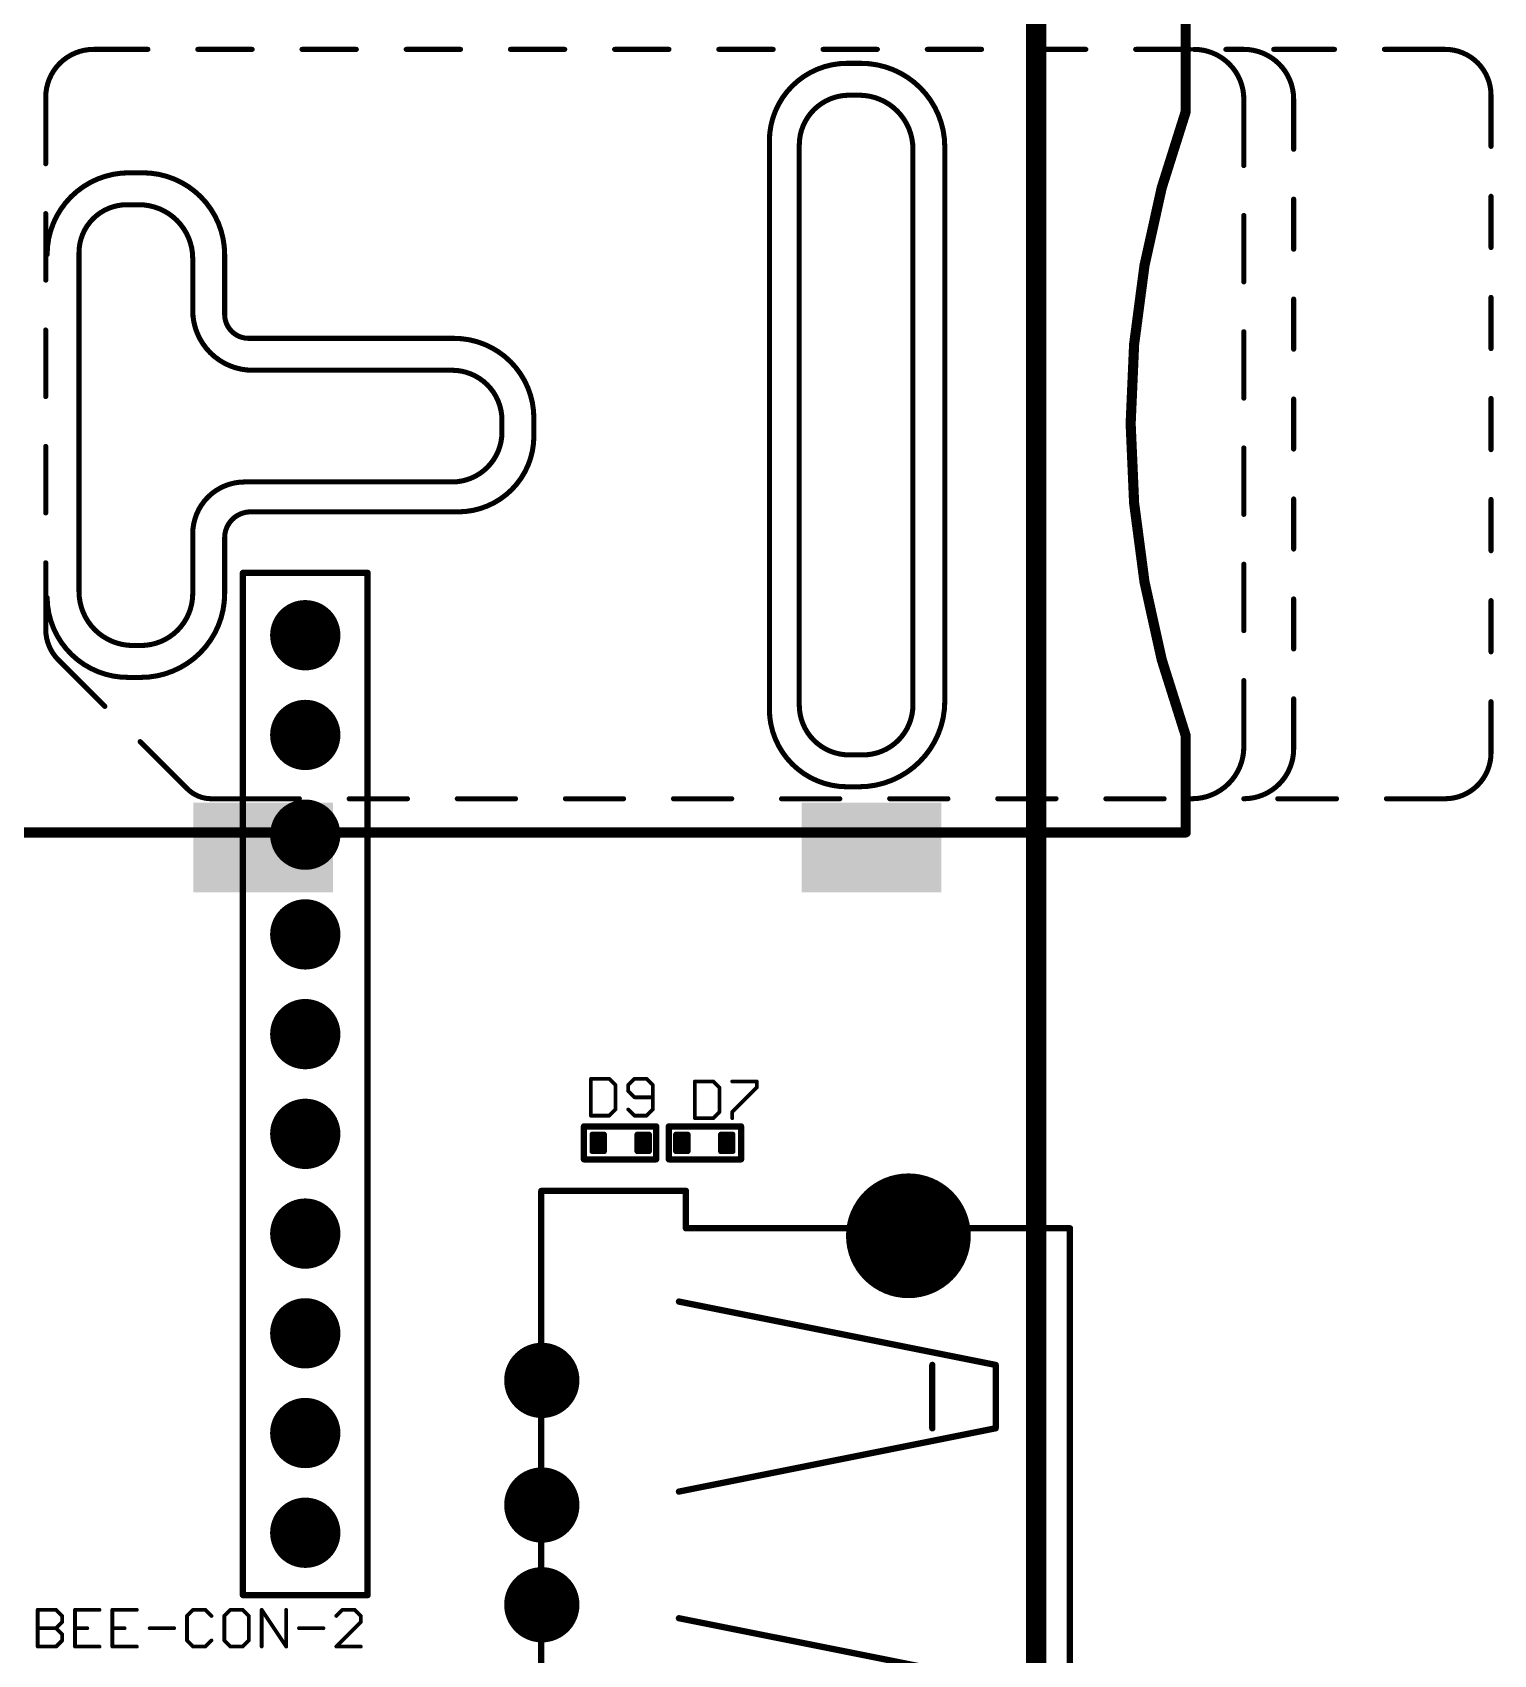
# Model space of a CAD drawing. Extents: x -15 to 107, y -79 to 1.
# Drawn here: x 78.05 to 107.34, y -52.3 to -19.77 of the extents above; entities that cross this region are included whole.
import ezdxf

# ---------------------------------------------------------------- set-up
doc = ezdxf.new("R2010")
doc.units = 0
for name, color, linetype in [('17', 82, 'CONTINUOUS'), ('20', 7, 'CONTINUOUS'), ('21', 253, 'CONTINUOUS'), ('29', 82, 'CONTINUOUS'), ('51', 253, 'CONTINUOUS')]:
    doc.layers.add(name, color=color, linetype=linetype)

# ---------------------------------------------------------------- blocks, each defined once
blk = doc.blocks.new('ROUNDP')
at = {"const_width": 0.5}
blk.add_lwpolyline([(0, -0.25, 1), (0, 0.25, 1), (0, -0.25)], format="xyb", dxfattribs=at)
blk = doc.blocks.new('RECT56128X72128R34')
at = {"const_width": 0.0596}
blk.add_lwpolyline([(0.1456, -0.1658), (0.1456, 0.1658, 0.4142), (0.1158, 0.1956), (-0.1158, 0.1956, 0.4142), (-0.1456, 0.1658), (-0.1456, -0.1658, 0.4142), (-0.1158, -0.1956), (0.1158, -0.1956, 0.4142)], format="xyb", close=True, dxfattribs=at)
blk.add_solid([(-0.1307, -0.1807), (0.1307, -0.1807), (-0.1307, 0.1807), (0.1307, 0.1807)])
blk = doc.blocks.new('RECT')
blk.add_solid([(-0.5, -0.5), (0.5, -0.5), (-0.5, 0.5), (0.5, 0.5)])

msp = doc.modelspace()

# ---------------------------------------------------------------- linework, layer by layer
at = {"layer": '20', "const_width": 0.4064}
msp.add_lwpolyline([(98.171, -61.595), (98.171, -11.303)], dxfattribs=at)
at = {"layer": '21'}
for points, const_width in [([(101.169, -16.512), (101.169, -21.356)], 0.2032), ([(79.271, -20.1065), (80.3604, -20.1065)], 0.1016), ([(81.3604, -20.1065), (82.4498, -20.1065)], 0.1016), ([(83.4498, -20.1065), (84.5392, -20.1065)], 0.1016), ([(85.5392, -20.1065), (86.6286, -20.1065)], 0.1016), ([(87.6286, -20.1065), (88.718, -20.1065)], 0.1016), ([(89.718, -20.1065), (90.8075, -20.1065)], 0.1016), ([(91.8075, -20.1065), (92.8969, -20.1065)], 0.1016), ([(93.8969, -20.1065), (94.9863, -20.1065)], 0.1016), ([(95.9863, -20.1065), (97.0757, -20.1065)], 0.1016), ([(98.0757, -20.1065), (99.1651, -20.1065)], 0.1016), ([(100.1651, -20.1065), (101.2545, -20.1065)], 0.1016), ([(102.3337, -20.1065), (101.974, -20.1065)], 0.1016), ([(102.9333, -20.1065), (104.152, -20.1065)], 0.1016), ([(105.152, -20.1065), (106.3707, -20.1065)], 0.1016), ([(94.3797, -20.3863), (94.6595, -20.3863)], 0.1016), ([(78.3117, -21.0658), (78.3117, -22.4002)], 0.1016), ([(94.6195, -21.0258), (94.4197, -21.0258)], 0.1016), ([(102.3337, -21.1057), (102.3337, -22.4374)], 0.1016), ([(103.333, -22.1101), (103.333, -21.1058)], 0.1016), ([(107.29, -21.0258), (107.29, -22.053)], 0.1016), ([(92.8209, -33.3366), (92.8209, -21.9451)], 0.1016), ([(93.4204, -22.0251), (93.4204, -33.2566)], 0.1016), ([(95.6987, -33.2566), (95.6987, -22.105)], 0.1016), ([(96.3382, -22.065), (96.3382, -33.1767)], 0.1016), ([(79.979, -22.582), (80.259, -22.582)], 0.1016), ([(103.333, -24.1144), (103.333, -23.1101)], 0.1016), ([(107.29, -23.053), (107.29, -24.0801)], 0.1016), ([(78.3117, -23.4002), (78.3117, -24.7346)], 0.1016), ([(79.939, -23.222), (80.179, -23.222)], 0.1016), ([(102.3337, -23.4374), (102.3337, -24.7691)], 0.1016), ([(78.979, -30.982), (78.979, -24.182)], 0.1016), ([(81.259, -24.302), (81.259, -25.342)], 0.1016), ([(81.899, -24.222), (81.899, -25.422)], 0.1016), ([(107.29, -25.0801), (107.29, -26.1073)], 0.1016), ([(103.333, -26.1187), (103.333, -25.1144)], 0.1016), ([(78.3117, -25.7346), (78.3117, -27.069)], 0.1016), ([(82.379, -25.902), (86.499, -25.902)], 0.1016), ([(102.3337, -25.7691), (102.3337, -27.1009)], 0.1016), ([(82.459, -26.542), (86.459, -26.542)], 0.1016), ([(103.333, -28.123), (103.333, -27.1187)], 0.1016), ([(107.29, -27.1073), (107.29, -28.1344)], 0.1016), ([(87.459, -27.542), (87.459, -27.782)], 0.1016), ([(88.099, -27.502), (88.099, -27.862)], 0.1016), ([(78.3117, -28.069), (78.3117, -29.4034)], 0.1016), ([(102.3337, -28.1009), (102.3337, -29.4326)], 0.1016), ([(86.459, -28.782), (82.299, -28.782)], 0.1016), ([(103.333, -30.1273), (103.333, -29.123)], 0.1016), ([(107.29, -29.1344), (107.29, -30.1616)], 0.1016), ([(86.579, -29.382), (82.419, -29.382)], 0.1016), ([(81.259, -29.822), (81.259, -31.022)], 0.1016), ([(81.899, -29.902), (81.899, -31.022)], 0.1016), ([(78.3117, -30.4034), (78.3117, -31.7378)], 0.1016), ([(82.2652, -51.1059), (82.2652, -30.6059)], 0.127), ([(82.2652, -30.6059), (84.7652, -30.6059)], 0.127), ([(84.7652, -30.6059), (84.7652, -51.1059)], 0.127), ([(102.3337, -30.4326), (102.3337, -31.7643)], 0.1016), ([(103.333, -32.1316), (103.333, -31.1273)], 0.1016), ([(107.29, -31.1616), (107.29, -32.1887)], 0.1016), ([(80.219, -32.062), (80.059, -32.062)], 0.1016), ([(78.5516, -32.3373), (79.4971, -33.2828)], 0.1016), ([(80.219, -32.702), (79.979, -32.702)], 0.1016), ([(102.3337, -32.7643), (102.3337, -34.096)], 0.1016), ([(103.333, -34.1359), (103.333, -33.1316)], 0.1016), ([(107.29, -33.1887), (107.29, -34.2159)], 0.1016), ([(101.169, -33.8708), (101.169, -35.812)], 0.2032), ([(80.2041, -33.9899), (81.1496, -34.9354)], 0.1016), ([(94.4197, -34.2559), (94.6994, -34.2559)], 0.1016), ([(82.2288, -35.1352), (83.3961, -35.1352)], 0.1016), ([(84.3961, -35.1352), (85.5635, -35.1352)], 0.1016), ([(86.5635, -35.1352), (87.7308, -35.1352)], 0.1016), ([(88.7308, -35.1352), (89.8982, -35.1352)], 0.1016), ([(90.8982, -35.1352), (92.0655, -35.1352)], 0.1016), ([(93.0655, -35.1352), (94.2329, -35.1352)], 0.1016), ([(94.6195, -34.8954), (94.3797, -34.8954)], 0.1016), ([(95.2329, -35.1352), (96.4002, -35.1352)], 0.1016), ([(97.4002, -35.1352), (98.5676, -35.1352)], 0.1016), ([(99.5676, -35.1352), (100.7349, -35.1352)], 0.1016), ([(101.2945, -35.1352), (101.2545, -35.1352)], 0.1016), ([(104.192, -35.1352), (103.0132, -35.1352)], 0.1016), ([(106.3707, -35.1352), (105.192, -35.1352)], 0.1016), ([(101.169, -35.812), (74.869, -35.812)], 0.2032), ([(89.2429, -40.7537), (89.2429, -41.4909)], 0.0762), ([(89.6115, -40.7537), (89.2429, -40.7537)], 0.0762), ([(89.7344, -40.8765), (89.6115, -40.7537)], 0.0762), ([(89.7344, -41.368), (89.7344, -40.8765)], 0.0762), ([(90.1142, -40.7537), (89.9913, -40.8765)], 0.0762), ([(89.9913, -40.8765), (89.9913, -40.9994)], 0.0762), ([(89.9913, -40.9994), (90.1142, -41.1223)], 0.0762), ([(90.3599, -40.7537), (90.1142, -40.7537)], 0.0762), ([(90.4828, -40.8765), (90.3599, -40.7537)], 0.0762), ([(90.4828, -41.368), (90.4828, -40.8765)], 0.0762), ([(91.3275, -40.8045), (91.3275, -41.5417)], 0.0762), ([(91.6961, -40.8045), (91.3275, -40.8045)], 0.0762), ([(91.819, -40.9273), (91.6961, -40.8045)], 0.0762), ([(91.819, -41.4188), (91.819, -40.9273)], 0.0762), ([(92.0759, -40.8045), (92.5674, -40.8045)], 0.0762), ([(92.5674, -40.9273), (92.0759, -41.4188)], 0.0762), ([(92.5674, -40.8045), (92.5674, -40.9273)], 0.0762), ([(90.1142, -41.1223), (90.4828, -41.1223)], 0.0762), ([(89.2429, -41.4909), (89.6115, -41.4909)], 0.0762), ([(89.6115, -41.4909), (89.7344, -41.368)], 0.0762), ([(89.9913, -41.368), (90.1142, -41.4909)], 0.0762), ([(90.1142, -41.4909), (90.3599, -41.4909)], 0.0762), ([(90.3599, -41.4909), (90.4828, -41.368)], 0.0762), ([(91.3275, -41.5417), (91.6961, -41.5417)], 0.0762), ([(91.6961, -41.5417), (91.819, -41.4188)], 0.0762), ([(92.0759, -41.4188), (92.0759, -41.5417)], 0.0762), ([(89.1032, -41.7068), (90.551, -41.7068)], 0.127), ([(89.1032, -42.3672), (89.1032, -41.7068)], 0.127), ([(90.551, -41.7068), (90.551, -42.3672)], 0.127), ([(90.805, -42.3672), (90.805, -41.7068)], 0.127), ([(90.805, -41.7068), (92.2528, -41.7068)], 0.127), ([(92.2528, -41.7068), (92.2528, -42.3672)], 0.127), ([(90.551, -42.3672), (89.1032, -42.3672)], 0.127), ([(92.2528, -42.3672), (90.805, -42.3672)], 0.127), ([(88.2482, -57.6), (88.2482, -43)], 0.127), ([(88.2482, -43), (91.1482, -43)], 0.127), ([(91.1482, -43), (91.1482, -43.75)], 0.127), ([(91.1482, -43.75), (98.8482, -43.75)], 0.127), ([(98.8482, -43.75), (98.8482, -56.85)], 0.127), ([(97.3582, -46.49), (91.0082, -45.22)], 0.127), ([(96.0882, -47.76), (96.0882, -46.49)], 0.127), ([(97.3582, -47.76), (97.3582, -46.49)], 0.127), ([(91.0082, -49.03), (97.3582, -47.76)], 0.127), ([(84.7652, -51.1059), (82.2652, -51.1059)], 0.127), ([(78.1506, -52.1386), (78.1506, -51.4014)], 0.0762), ([(78.1506, -51.4014), (78.5192, -51.4014)], 0.0762), ([(78.5192, -51.4014), (78.642, -51.5242)], 0.0762), ([(79.3905, -51.4014), (78.899, -51.4014)], 0.0762), ([(78.899, -51.4014), (78.899, -52.1386)], 0.0762), ([(80.1389, -51.4014), (79.6474, -51.4014)], 0.0762), ([(79.6474, -51.4014), (79.6474, -52.1386)], 0.0762), ([(81.2671, -51.4014), (81.1442, -51.5242)], 0.0762), ([(81.5128, -51.4014), (81.2671, -51.4014)], 0.0762), ([(81.6357, -51.5242), (81.5128, -51.4014)], 0.0762), ([(82.0155, -51.4014), (81.8926, -51.5242)], 0.0762), ([(82.2613, -51.4014), (82.0155, -51.4014)], 0.0762), ([(82.3841, -51.5242), (82.2613, -51.4014)], 0.0762), ([(82.6411, -52.1386), (82.6411, -51.4014)], 0.0762), ([(82.6411, -51.4014), (83.1325, -52.1386)], 0.0762), ([(83.1325, -52.1386), (83.1325, -51.4014)], 0.0762), ([(84.2608, -51.4014), (84.1379, -51.5242)], 0.0762), ([(84.5065, -51.4014), (84.2608, -51.4014)], 0.0762), ([(84.6294, -51.5242), (84.5065, -51.4014)], 0.0762), ([(78.642, -51.6471), (78.5192, -51.77)], 0.0762), ([(78.642, -51.5242), (78.642, -51.6471)], 0.0762), ([(81.1442, -51.5242), (81.1442, -52.0157)], 0.0762), ([(81.8926, -51.5242), (81.8926, -52.0157)], 0.0762), ([(82.3841, -52.0157), (82.3841, -51.5242)], 0.0762), ([(84.1379, -52.1386), (84.6294, -51.6471)], 0.0762), ([(84.6294, -51.6471), (84.6294, -51.5242)], 0.0762), ([(97.3582, -52.84), (91.0082, -51.57)], 0.127), ([(78.1506, -51.77), (78.5192, -51.77)], 0.0762), ([(78.5192, -51.77), (78.642, -51.8929)], 0.0762), ([(78.642, -52.0157), (78.5192, -52.1386)], 0.0762), ([(78.642, -51.8929), (78.642, -52.0157)], 0.0762), ([(78.899, -51.77), (79.1447, -51.77)], 0.0762), ([(79.6474, -51.77), (79.8931, -51.77)], 0.0762), ([(80.3958, -51.77), (80.8873, -51.77)], 0.0762), ([(81.1442, -52.0157), (81.2671, -52.1386)], 0.0762), ([(81.5128, -52.1386), (81.6357, -52.0157)], 0.0762), ([(81.8926, -52.0157), (82.0155, -52.1386)], 0.0762), ([(82.2613, -52.1386), (82.3841, -52.0157)], 0.0762), ([(83.3895, -51.77), (83.881, -51.77)], 0.0762), ([(78.5192, -52.1386), (78.1506, -52.1386)], 0.0762), ([(78.899, -52.1386), (79.3905, -52.1386)], 0.0762), ([(79.6474, -52.1386), (80.1389, -52.1386)], 0.0762), ([(81.2671, -52.1386), (81.5128, -52.1386)], 0.0762), ([(82.0155, -52.1386), (82.2613, -52.1386)], 0.0762), ([(84.6294, -52.1386), (84.1379, -52.1386)], 0.0762)]:
    msp.add_lwpolyline(points, dxfattribs=dict(at, const_width=const_width))
for points, const_width in [([(79.271, -20.1065, 0.4142), (78.3117, -21.0658)], 0.1016), ([(79.271, -20.0811, 1), (79.271, -20.1319)], 0.0508), ([(79.271, -20.1319, 1), (79.271, -20.0811)], 0.0508), ([(80.3604, -20.1319, 1), (80.3604, -20.0811)], 0.0508), ([(81.3604, -20.0811, 1), (81.3604, -20.1319)], 0.0508), ([(82.4498, -20.1319, 1), (82.4498, -20.0811)], 0.0508), ([(83.4498, -20.0811, 1), (83.4498, -20.1319)], 0.0508), ([(84.5392, -20.1319, 1), (84.5392, -20.0811)], 0.0508), ([(85.5392, -20.0811, 1), (85.5392, -20.1319)], 0.0508), ([(86.6286, -20.1319, 1), (86.6286, -20.0811)], 0.0508), ([(87.6286, -20.0811, 1), (87.6286, -20.1319)], 0.0508), ([(88.718, -20.1319, 1), (88.718, -20.0811)], 0.0508), ([(89.718, -20.0811, 1), (89.718, -20.1319)], 0.0508), ([(90.8075, -20.1319, 1), (90.8075, -20.0811)], 0.0508), ([(91.8075, -20.0811, 1), (91.8075, -20.1319)], 0.0508), ([(92.8969, -20.1319, 1), (92.8969, -20.0811)], 0.0508), ([(93.8969, -20.0811, 1), (93.8969, -20.1319)], 0.0508), ([(94.9863, -20.1319, 1), (94.9863, -20.0811)], 0.0508), ([(95.9863, -20.0811, 1), (95.9863, -20.1319)], 0.0508), ([(97.0757, -20.1319, 1), (97.0757, -20.0811)], 0.0508), ([(98.0757, -20.0811, 1), (98.0757, -20.1319)], 0.0508), ([(99.1651, -20.1319, 1), (99.1651, -20.0811)], 0.0508), ([(100.1651, -20.0811, 1), (100.1651, -20.1319)], 0.0508), ([(101.2545, -20.1319, 1), (101.2545, -20.0811)], 0.0508), ([(102.3337, -21.1057, 0.4142), (101.3345, -20.1065)], 0.1016), ([(101.3345, -20.0811, 1), (101.3345, -20.1319)], 0.0508), ([(101.974, -20.0811, 1), (101.974, -20.1319)], 0.0508), ([(103.333, -21.1058, 0.4142), (102.3337, -20.1065)], 0.1016), ([(102.3337, -20.0811, 1), (102.3337, -20.1319)], 0.0508), ([(102.3337, -20.1319, 1), (102.3337, -20.0811)], 0.0508), ([(102.9333, -20.0811, 1), (102.9333, -20.1319)], 0.0508), ([(104.152, -20.1319, 1), (104.152, -20.0811)], 0.0508), ([(105.152, -20.0811, 1), (105.152, -20.1319)], 0.0508), ([(107.29, -21.0258, 0.4142), (106.3707, -20.1065)], 0.1016), ([(106.3707, -20.0811, 1), (106.3707, -20.1319)], 0.0508), ([(106.3707, -20.1319, 1), (106.3707, -20.0811)], 0.0508), ([(94.3797, -20.3863, 0.4142), (92.8209, -21.9451)], 0.1016), ([(94.3797, -20.3609, 1), (94.3797, -20.4117)], 0.0508), ([(94.3797, -20.4117, 1), (94.3797, -20.3609)], 0.0508), ([(96.3382, -22.065, 0.4142), (94.6595, -20.3863)], 0.1016), ([(94.6595, -20.3609, 1), (94.6595, -20.4117)], 0.0508), ([(94.6595, -20.4117, 1), (94.6595, -20.3609)], 0.0508), ([(78.3371, -21.0658, 1), (78.2863, -21.0658)], 0.0508), ([(78.2863, -21.0658, 1), (78.3371, -21.0658)], 0.0508), ([(94.4197, -21.0258, 0.4142), (93.4204, -22.0251)], 0.1016), ([(94.4197, -21.0004, 1), (94.4197, -21.0512)], 0.0508), ([(94.4197, -21.0512, 1), (94.4197, -21.0004)], 0.0508), ([(95.6987, -22.105, 0.4142), (94.6195, -21.0258)], 0.1016), ([(94.6195, -21.0004, 1), (94.6195, -21.0512)], 0.0508), ([(94.6195, -21.0512, 1), (94.6195, -21.0004)], 0.0508), ([(102.3591, -21.1057, 1), (102.3083, -21.1057)], 0.0508), ([(102.3083, -21.1057, 1), (102.3591, -21.1057)], 0.0508), ([(103.3584, -21.1058, 1), (103.3076, -21.1058)], 0.0508), ([(103.3076, -21.1058, 1), (103.3584, -21.1058)], 0.0508), ([(107.3154, -21.0258, 1), (107.2646, -21.0258)], 0.0508), ([(107.2646, -21.0258, 1), (107.3154, -21.0258)], 0.0508), ([(101.169, -21.356, 0.1765), (101.169, -33.8708)], 0.2032), ([(101.1182, -21.356, 1), (101.2198, -21.356)], 0.1016), ([(101.2167, -21.3734, 1), (101.1213, -21.3386)], 0.1016), ([(92.8463, -21.9451, 1), (92.7955, -21.9451)], 0.0508), ([(92.7955, -21.9451, 1), (92.8463, -21.9451)], 0.0508), ([(93.4458, -22.0251, 1), (93.395, -22.0251)], 0.0508), ([(93.395, -22.0251, 1), (93.4458, -22.0251)], 0.0508), ([(95.7241, -22.105, 1), (95.6733, -22.105)], 0.0508), ([(95.6733, -22.105, 1), (95.7241, -22.105)], 0.0508), ([(96.3636, -22.065, 1), (96.3128, -22.065)], 0.0508), ([(96.3128, -22.065, 1), (96.3636, -22.065)], 0.0508), ([(103.3076, -22.1101, 1), (103.3584, -22.1101)], 0.0508), ([(107.2646, -22.053, 1), (107.3154, -22.053)], 0.0508), ([(78.2863, -22.4002, 1), (78.3371, -22.4002)], 0.0508), ([(102.3083, -22.4374, 1), (102.3591, -22.4374)], 0.0508), ([(79.979, -22.582, 0.4142), (78.339, -24.222)], 0.1016), ([(79.979, -22.5566, 1), (79.979, -22.6074)], 0.0508), ([(79.979, -22.6074, 1), (79.979, -22.5566)], 0.0508), ([(81.899, -24.222, 0.4142), (80.259, -22.582)], 0.1016), ([(80.259, -22.5566, 1), (80.259, -22.6074)], 0.0508), ([(80.259, -22.6074, 1), (80.259, -22.5566)], 0.0508), ([(103.3584, -23.1101, 1), (103.3076, -23.1101)], 0.0508), ([(107.3154, -23.053, 1), (107.2646, -23.053)], 0.0508), ([(78.3371, -23.4002, 1), (78.2863, -23.4002)], 0.0508), ([(79.939, -23.222, 0.4142), (78.979, -24.182)], 0.1016), ([(79.939, -23.1966, 1), (79.939, -23.2474)], 0.0508), ([(79.939, -23.2474, 1), (79.939, -23.1966)], 0.0508), ([(81.259, -24.302, 0.4142), (80.179, -23.222)], 0.1016), ([(80.179, -23.1966, 1), (80.179, -23.2474)], 0.0508), ([(80.179, -23.2474, 1), (80.179, -23.1966)], 0.0508), ([(102.3591, -23.4374, 1), (102.3083, -23.4374)], 0.0508), ([(107.2646, -24.0801, 1), (107.3154, -24.0801)], 0.0508), ([(78.3136, -24.222, 1), (78.3644, -24.222)], 0.0508), ([(79.0044, -24.182, 1), (78.9536, -24.182)], 0.0508), ([(78.9536, -24.182, 1), (79.0044, -24.182)], 0.0508), ([(81.2844, -24.302, 1), (81.2336, -24.302)], 0.0508), ([(81.2336, -24.302, 1), (81.2844, -24.302)], 0.0508), ([(81.9244, -24.222, 1), (81.8736, -24.222)], 0.0508), ([(81.8736, -24.222, 1), (81.9244, -24.222)], 0.0508), ([(103.3076, -24.1144, 1), (103.3584, -24.1144)], 0.0508), ([(78.2863, -24.7346, 1), (78.3371, -24.7346)], 0.0508), ([(102.3083, -24.7691, 1), (102.3591, -24.7691)], 0.0508), ([(107.3154, -25.0801, 1), (107.2646, -25.0801)], 0.0508), ([(81.259, -25.342, 0.4142), (82.459, -26.542)], 0.1016), ([(81.2844, -25.342, 1), (81.2336, -25.342)], 0.0508), ([(81.2336, -25.342, 1), (81.2844, -25.342)], 0.0508), ([(81.899, -25.422, 0.4142), (82.379, -25.902)], 0.1016), ([(81.9244, -25.422, 1), (81.8736, -25.422)], 0.0508), ([(103.3584, -25.1144, 1), (103.3076, -25.1144)], 0.0508), ([(78.3371, -25.7346, 1), (78.2863, -25.7346)], 0.0508), ([(81.8736, -25.422, 1), (81.9244, -25.422)], 0.0508), ([(82.379, -25.8766, 1), (82.379, -25.9274)], 0.0508), ([(82.379, -25.9274, 1), (82.379, -25.8766)], 0.0508), ([(88.099, -27.502, 0.4142), (86.499, -25.902)], 0.1016), ([(86.499, -25.8766, 1), (86.499, -25.9274)], 0.0508), ([(86.499, -25.9274, 1), (86.499, -25.8766)], 0.0508), ([(102.3591, -25.7691, 1), (102.3083, -25.7691)], 0.0508), ([(103.3076, -26.1187, 1), (103.3584, -26.1187)], 0.0508), ([(107.2646, -26.1073, 1), (107.3154, -26.1073)], 0.0508), ([(82.459, -26.5166, 1), (82.459, -26.5674)], 0.0508), ([(82.459, -26.5674, 1), (82.459, -26.5166)], 0.0508), ([(87.459, -27.542, 0.4142), (86.459, -26.542)], 0.1016), ([(86.459, -26.5166, 1), (86.459, -26.5674)], 0.0508), ([(86.459, -26.5674, 1), (86.459, -26.5166)], 0.0508), ([(78.2863, -27.069, 1), (78.3371, -27.069)], 0.0508), ([(102.3083, -27.1009, 1), (102.3591, -27.1009)], 0.0508), ([(103.3584, -27.1187, 1), (103.3076, -27.1187)], 0.0508), ([(107.3154, -27.1073, 1), (107.2646, -27.1073)], 0.0508), ([(87.4844, -27.542, 1), (87.4336, -27.542)], 0.0508), ([(87.4336, -27.542, 1), (87.4844, -27.542)], 0.0508), ([(88.1244, -27.502, 1), (88.0736, -27.502)], 0.0508), ([(88.0736, -27.502, 1), (88.1244, -27.502)], 0.0508), ([(86.459, -28.782, 0.4142), (87.459, -27.782)], 0.1016), ([(86.579, -29.382, 0.4142), (88.099, -27.862)], 0.1016), ([(87.4844, -27.782, 1), (87.4336, -27.782)], 0.0508), ([(87.4336, -27.782, 1), (87.4844, -27.782)], 0.0508), ([(88.1244, -27.862, 1), (88.0736, -27.862)], 0.0508), ([(88.0736, -27.862, 1), (88.1244, -27.862)], 0.0508), ([(78.3371, -28.069, 1), (78.2863, -28.069)], 0.0508), ([(102.3591, -28.1009, 1), (102.3083, -28.1009)], 0.0508), ([(103.3076, -28.123, 1), (103.3584, -28.123)], 0.0508), ([(107.2646, -28.1344, 1), (107.3154, -28.1344)], 0.0508), ([(82.299, -28.782, 0.4142), (81.259, -29.822)], 0.1016), ([(82.299, -28.7566, 1), (82.299, -28.8074)], 0.0508), ([(82.299, -28.8074, 1), (82.299, -28.7566)], 0.0508), ([(86.459, -28.7566, 1), (86.459, -28.8074)], 0.0508), ([(86.459, -28.8074, 1), (86.459, -28.7566)], 0.0508), ([(103.3584, -29.123, 1), (103.3076, -29.123)], 0.0508), ([(107.3154, -29.1344, 1), (107.2646, -29.1344)], 0.0508), ([(78.2863, -29.4034, 1), (78.3371, -29.4034)], 0.0508), ([(82.419, -29.382, 0.4142), (81.899, -29.902)], 0.1016), ([(82.419, -29.3566, 1), (82.419, -29.4074)], 0.0508), ([(82.419, -29.4074, 1), (82.419, -29.3566)], 0.0508), ([(86.579, -29.3566, 1), (86.579, -29.4074)], 0.0508), ([(86.579, -29.4074, 1), (86.579, -29.3566)], 0.0508), ([(102.3083, -29.4326, 1), (102.3591, -29.4326)], 0.0508), ([(81.2844, -29.822, 1), (81.2336, -29.822)], 0.0508), ([(81.2336, -29.822, 1), (81.2844, -29.822)], 0.0508), ([(81.9244, -29.902, 1), (81.8736, -29.902)], 0.0508), ([(81.8736, -29.902, 1), (81.9244, -29.902)], 0.0508), ([(103.3076, -30.1273, 1), (103.3584, -30.1273)], 0.0508), ([(107.2646, -30.1616, 1), (107.3154, -30.1616)], 0.0508), ([(78.3371, -30.4034, 1), (78.2863, -30.4034)], 0.0508), ([(82.2652, -30.5742, 1), (82.2652, -30.6377)], 0.0635), ([(82.297, -30.6059, 1), (82.2335, -30.6059)], 0.0635), ([(84.797, -30.6059, 1), (84.7335, -30.6059)], 0.0635), ([(84.7652, -30.6377, 1), (84.7652, -30.5742)], 0.0635), ([(102.3591, -30.4326, 1), (102.3083, -30.4326)], 0.0508), ([(78.339, -31.102, 0.4142), (79.979, -32.702)], 0.1016), ([(78.3644, -31.1017, 1), (78.3136, -31.1023)], 0.0508), ([(78.979, -30.982, 0.4142), (80.059, -32.062)], 0.1016), ([(79.0044, -30.982, 1), (78.9536, -30.982)], 0.0508), ([(78.9536, -30.982, 1), (79.0044, -30.982)], 0.0508), ([(80.219, -32.702, 0.4142), (81.899, -31.022)], 0.1016), ([(80.219, -32.062, 0.4142), (81.259, -31.022)], 0.1016), ([(81.2844, -31.022, 1), (81.2336, -31.022)], 0.0508), ([(81.2336, -31.022, 1), (81.2844, -31.022)], 0.0508), ([(81.9244, -31.022, 1), (81.8736, -31.022)], 0.0508), ([(81.8736, -31.022, 1), (81.9244, -31.022)], 0.0508), ([(103.3584, -31.1273, 1), (103.3076, -31.1273)], 0.0508), ([(107.3154, -31.1616, 1), (107.2646, -31.1616)], 0.0508), ([(78.3117, -31.7378, 0.1927), (78.5516, -32.3373)], 0.1016), ([(78.3371, -31.7378, 1), (78.2863, -31.7378)], 0.0508), ([(78.2863, -31.7378, 1), (78.3371, -31.7378)], 0.0508), ([(102.3083, -31.7643, 1), (102.3591, -31.7643)], 0.0508), ([(80.059, -32.0366, 1), (80.059, -32.0874)], 0.0508), ([(80.059, -32.0874, 1), (80.059, -32.0366)], 0.0508), ([(80.219, -32.0366, 1), (80.219, -32.0874)], 0.0508), ([(80.219, -32.0874, 1), (80.219, -32.0366)], 0.0508), ([(103.3076, -32.1316, 1), (103.3584, -32.1316)], 0.0508), ([(107.2646, -32.1887, 1), (107.3154, -32.1887)], 0.0508), ([(78.5696, -32.3193, 1), (78.5336, -32.3553)], 0.0508), ([(78.5332, -32.3548, 1), (78.57, -32.3198)], 0.0508), ([(79.979, -32.6766, 1), (79.979, -32.7274)], 0.0508), ([(79.9793, -32.7274, 1), (79.9787, -32.6766)], 0.0508), ([(80.219, -32.6766, 1), (80.219, -32.7274)], 0.0508), ([(80.219, -32.7274, 1), (80.219, -32.6766)], 0.0508), ([(102.3591, -32.7643, 1), (102.3083, -32.7643)], 0.0508), ([(94.6195, -34.8954, 0.4142), (96.3382, -33.1767)], 0.1016), ([(96.3636, -33.1767, 1), (96.3128, -33.1767)], 0.0508), ([(96.3128, -33.1767, 1), (96.3636, -33.1767)], 0.0508), ([(103.3584, -33.1316, 1), (103.3076, -33.1316)], 0.0508), ([(107.3154, -33.1887, 1), (107.2646, -33.1887)], 0.0508), ([(79.4791, -33.3008, 1), (79.515, -33.2648)], 0.0508), ([(92.8209, -33.3366, 0.4142), (94.3797, -34.8954)], 0.1016), ([(92.8463, -33.3366, 1), (92.7955, -33.3366)], 0.0508), ([(92.7955, -33.3366, 1), (92.8463, -33.3366)], 0.0508), ([(93.4204, -33.2566, 0.4142), (94.4197, -34.2559)], 0.1016), ([(93.4458, -33.2566, 1), (93.395, -33.2566)], 0.0508), ([(93.395, -33.2566, 1), (93.4458, -33.2566)], 0.0508), ([(94.6994, -34.2559, 0.4142), (95.6987, -33.2566)], 0.1016), ([(95.7241, -33.2566, 1), (95.6733, -33.2566)], 0.0508), ([(95.6733, -33.2566, 1), (95.7241, -33.2566)], 0.0508), ([(101.2198, -33.8708, 1), (101.1182, -33.8708)], 0.1016), ([(101.1213, -33.8882, 1), (101.2167, -33.8534)], 0.1016), ([(80.2221, -33.9719, 1), (80.1862, -34.0079)], 0.0508), ([(101.2945, -35.1352, 0.4142), (102.3337, -34.096)], 0.1016), ([(102.3591, -34.096, 1), (102.3083, -34.096)], 0.0508), ([(102.3083, -34.096, 1), (102.3591, -34.096)], 0.0508), ([(102.3337, -35.1352, 0.4142), (103.333, -34.1359)], 0.1016), ([(103.3584, -34.1359, 1), (103.3076, -34.1359)], 0.0508), ([(103.3076, -34.1359, 1), (103.3584, -34.1359)], 0.0508), ([(94.4197, -34.2305, 1), (94.4197, -34.2813)], 0.0508), ([(94.4197, -34.2813, 1), (94.4197, -34.2305)], 0.0508), ([(94.6994, -34.2305, 1), (94.6994, -34.2813)], 0.0508), ([(94.6994, -34.2813, 1), (94.6994, -34.2305)], 0.0508), ([(106.3707, -35.1352, 0.4142), (107.29, -34.2159)], 0.1016), ([(107.3154, -34.2159, 1), (107.2646, -34.2159)], 0.0508), ([(107.2646, -34.2159, 1), (107.3154, -34.2159)], 0.0508), ([(81.1676, -34.9174, 1), (81.1316, -34.9534)], 0.0508), ([(81.1496, -34.9354, 0.1979), (81.6293, -35.1352)], 0.1016), ([(81.1316, -34.9534, 1), (81.1676, -34.9174)], 0.0508), ([(81.6293, -35.1352, 0.002), (82.2288, -35.1352)], 0.1016), ([(81.6294, -35.1098, 1), (81.6292, -35.1606)], 0.0508), ([(81.6292, -35.1606, 1), (81.6294, -35.1098)], 0.0508), ([(82.2288, -35.1098, 1), (82.2288, -35.1606)], 0.0508), ([(82.2289, -35.1606, 1), (82.2287, -35.1098)], 0.0508), ([(83.3961, -35.1606, 1), (83.3961, -35.1098)], 0.0508), ([(84.3961, -35.1098, 1), (84.3961, -35.1606)], 0.0508), ([(85.5635, -35.1606, 1), (85.5635, -35.1098)], 0.0508), ([(86.5635, -35.1098, 1), (86.5635, -35.1606)], 0.0508), ([(87.7308, -35.1606, 1), (87.7308, -35.1098)], 0.0508), ([(88.7308, -35.1098, 1), (88.7308, -35.1606)], 0.0508), ([(89.8982, -35.1606, 1), (89.8982, -35.1098)], 0.0508), ([(90.8982, -35.1098, 1), (90.8982, -35.1606)], 0.0508), ([(92.0655, -35.1606, 1), (92.0655, -35.1098)], 0.0508), ([(93.0655, -35.1098, 1), (93.0655, -35.1606)], 0.0508), ([(94.2329, -35.1606, 1), (94.2329, -35.1098)], 0.0508), ([(94.3797, -34.87, 1), (94.3797, -34.9208)], 0.0508), ([(94.3797, -34.9208, 1), (94.3797, -34.87)], 0.0508), ([(94.6195, -34.87, 1), (94.6195, -34.9208)], 0.0508), ([(94.6195, -34.9208, 1), (94.6195, -34.87)], 0.0508), ([(95.2329, -35.1098, 1), (95.2329, -35.1606)], 0.0508), ([(96.4002, -35.1606, 1), (96.4002, -35.1098)], 0.0508), ([(97.4002, -35.1098, 1), (97.4002, -35.1606)], 0.0508), ([(98.5676, -35.1606, 1), (98.5676, -35.1098)], 0.0508), ([(99.5676, -35.1098, 1), (99.5676, -35.1606)], 0.0508), ([(100.7349, -35.1606, 1), (100.7349, -35.1098)], 0.0508), ([(101.2545, -35.1098, 1), (101.2545, -35.1606)], 0.0508), ([(101.2945, -35.1098, 1), (101.2945, -35.1606)], 0.0508), ([(101.2945, -35.1606, 1), (101.2945, -35.1098)], 0.0508), ([(102.3337, -35.1098, 1), (102.3337, -35.1606)], 0.0508), ([(103.0132, -35.1098, 1), (103.0132, -35.1606)], 0.0508), ([(104.192, -35.1606, 1), (104.192, -35.1098)], 0.0508), ([(105.192, -35.1098, 1), (105.192, -35.1606)], 0.0508), ([(106.3707, -35.1098, 1), (106.3707, -35.1606)], 0.0508), ([(106.3707, -35.1606, 1), (106.3707, -35.1098)], 0.0508), ([(101.1182, -35.812, 1), (101.2198, -35.812)], 0.1016), ([(101.169, -35.8628, 1), (101.169, -35.7612)], 0.1016), ([(89.2429, -40.7346, 1), (89.2429, -40.7727)], 0.0381), ([(89.2619, -40.7537, 1), (89.2239, -40.7537)], 0.0381), ([(89.625, -40.7402, 1), (89.598, -40.7671)], 0.0381), ([(89.6115, -40.7727, 1), (89.6115, -40.7346)], 0.0381), ([(89.7534, -40.8765, 1), (89.7153, -40.8765)], 0.0381), ([(89.7209, -40.89, 1), (89.7479, -40.8631)], 0.0381), ([(89.9778, -40.8631, 1), (90.0048, -40.89)], 0.0381), ([(90.0048, -40.9859, 1), (89.9778, -41.0129)], 0.0381), ([(90.0104, -40.8765, 1), (89.9723, -40.8765)], 0.0381), ([(89.9723, -40.9994, 1), (90.0104, -40.9994)], 0.0381), ([(90.1142, -40.7346, 1), (90.1142, -40.7727)], 0.0381), ([(90.1277, -40.7671, 1), (90.1007, -40.7402)], 0.0381), ([(90.3734, -40.7402, 1), (90.3465, -40.7671)], 0.0381), ([(90.3599, -40.7727, 1), (90.3599, -40.7346)], 0.0381), ([(90.5018, -40.8765, 1), (90.4638, -40.8765)], 0.0381), ([(90.4693, -40.89, 1), (90.4963, -40.8631)], 0.0381), ([(91.3465, -40.8045, 1), (91.3084, -40.8045)], 0.0381), ([(91.3275, -40.7854, 1), (91.3275, -40.8235)], 0.0381), ([(91.7096, -40.791, 1), (91.6826, -40.8179)], 0.0381), ([(91.6961, -40.8235, 1), (91.6961, -40.7854)], 0.0381), ([(91.838, -40.9273, 1), (91.7999, -40.9273)], 0.0381), ([(91.8055, -40.9408, 1), (91.8324, -40.9139)], 0.0381), ([(92.0759, -40.7854, 1), (92.0759, -40.8235)], 0.0381), ([(92.5864, -40.8045, 1), (92.5483, -40.8045)], 0.0381), ([(92.5483, -40.9273, 1), (92.5864, -40.9273)], 0.0381), ([(92.5808, -40.9408, 1), (92.5539, -40.9139)], 0.0381), ([(92.5674, -40.8235, 1), (92.5674, -40.7854)], 0.0381), ([(90.1142, -41.1032, 1), (90.1142, -41.1413)], 0.0381), ([(90.1007, -41.1358, 1), (90.1277, -41.1088)], 0.0381), ([(90.4828, -41.1413, 1), (90.4828, -41.1032)], 0.0381), ([(89.2429, -41.4719, 1), (89.2429, -41.51)], 0.0381), ([(89.2239, -41.4909, 1), (89.2619, -41.4909)], 0.0381), ([(89.598, -41.4774, 1), (89.625, -41.5044)], 0.0381), ([(89.6115, -41.51, 1), (89.6115, -41.4719)], 0.0381), ([(89.7153, -41.368, 1), (89.7534, -41.368)], 0.0381), ([(89.7479, -41.3815, 1), (89.7209, -41.3546)], 0.0381), ([(90.0048, -41.3546, 1), (89.9778, -41.3815)], 0.0381), ([(90.1142, -41.4719, 1), (90.1142, -41.51)], 0.0381), ([(90.1007, -41.5044, 1), (90.1277, -41.4774)], 0.0381), ([(90.3465, -41.4774, 1), (90.3734, -41.5044)], 0.0381), ([(90.3599, -41.51, 1), (90.3599, -41.4719)], 0.0381), ([(90.4638, -41.368, 1), (90.5018, -41.368)], 0.0381), ([(90.4963, -41.3815, 1), (90.4693, -41.3546)], 0.0381), ([(91.3275, -41.5226, 1), (91.3275, -41.5607)], 0.0381), ([(91.3084, -41.5417, 1), (91.3465, -41.5417)], 0.0381), ([(91.6826, -41.5282, 1), (91.7096, -41.5552)], 0.0381), ([(91.6961, -41.5607, 1), (91.6961, -41.5226)], 0.0381), ([(91.7999, -41.4188, 1), (91.838, -41.4188)], 0.0381), ([(91.8324, -41.4323, 1), (91.8055, -41.4054)], 0.0381), ([(92.0949, -41.4188, 1), (92.0568, -41.4188)], 0.0381), ([(92.0624, -41.4054, 1), (92.0894, -41.4323)], 0.0381), ([(92.0568, -41.5417, 1), (92.0949, -41.5417)], 0.0381), ([(89.1032, -41.675, 1), (89.1032, -41.7386)], 0.0635), ([(89.135, -41.7068, 1), (89.0714, -41.7068)], 0.0635), ([(90.5828, -41.7068, 1), (90.5192, -41.7068)], 0.0635), ([(90.551, -41.7386, 1), (90.551, -41.675)], 0.0635), ([(90.805, -41.675, 1), (90.805, -41.7386)], 0.0635), ([(90.8368, -41.7068, 1), (90.7733, -41.7068)], 0.0635), ([(92.2846, -41.7068, 1), (92.2211, -41.7068)], 0.0635), ([(92.2528, -41.7386, 1), (92.2528, -41.675)], 0.0635), ([(89.0714, -42.3672, 1), (89.135, -42.3672)], 0.0635), ([(89.1032, -42.3355, 1), (89.1032, -42.399)], 0.0635), ([(90.5192, -42.3672, 1), (90.5828, -42.3672)], 0.0635), ([(90.551, -42.399, 1), (90.551, -42.3355)], 0.0635), ([(90.805, -42.3355, 1), (90.805, -42.399)], 0.0635), ([(90.7733, -42.3672, 1), (90.8368, -42.3672)], 0.0635), ([(92.2211, -42.3672, 1), (92.2846, -42.3672)], 0.0635), ([(92.2528, -42.399, 1), (92.2528, -42.3355)], 0.0635), ([(88.2482, -42.9682, 1), (88.2482, -43.0318)], 0.0635), ([(88.28, -43, 1), (88.2165, -43)], 0.0635), ([(91.18, -43, 1), (91.1165, -43)], 0.0635), ([(91.1482, -43.0318, 1), (91.1482, -42.9682)], 0.0635), ([(91.1482, -43.7182, 1), (91.1482, -43.7818)], 0.0635), ([(91.1165, -43.75, 1), (91.18, -43.75)], 0.0635), ([(98.88, -43.75, 1), (98.8165, -43.75)], 0.0635), ([(98.8482, -43.7818, 1), (98.8482, -43.7182)], 0.0635), ([(91.0144, -45.1889, 1), (91.002, -45.2511)], 0.0635), ([(96.12, -46.49, 1), (96.0564, -46.49)], 0.0635), ([(97.39, -46.49, 1), (97.3265, -46.49)], 0.0635), ([(97.352, -46.5211, 1), (97.3644, -46.4589)], 0.0635), ([(96.0564, -47.76, 1), (96.12, -47.76)], 0.0635), ([(97.3265, -47.76, 1), (97.39, -47.76)], 0.0635), ([(97.3644, -47.7911, 1), (97.352, -47.7289)], 0.0635), ([(91.002, -48.9989, 1), (91.0144, -49.0611)], 0.0635), ([(82.2652, -51.0742, 1), (82.2652, -51.1377)], 0.0635), ([(82.2335, -51.1059, 1), (82.297, -51.1059)], 0.0635), ([(84.7335, -51.1059, 1), (84.797, -51.1059)], 0.0635), ([(84.7652, -51.1377, 1), (84.7652, -51.0742)], 0.0635), ([(78.1696, -51.4014, 1), (78.1315, -51.4014)], 0.0381), ([(78.1506, -51.3823, 1), (78.1506, -51.4204)], 0.0381), ([(78.5326, -51.3879, 1), (78.5057, -51.4148)], 0.0381), ([(78.5192, -51.4204, 1), (78.5192, -51.3823)], 0.0381), ([(78.899, -51.3823, 1), (78.899, -51.4204)], 0.0381), ([(78.918, -51.4014, 1), (78.8799, -51.4014)], 0.0381), ([(79.3905, -51.4204, 1), (79.3905, -51.3823)], 0.0381), ([(79.6474, -51.3823, 1), (79.6474, -51.4204)], 0.0381), ([(79.6664, -51.4014, 1), (79.6283, -51.4014)], 0.0381), ([(80.1389, -51.4204, 1), (80.1389, -51.3823)], 0.0381), ([(81.2671, -51.3823, 1), (81.2671, -51.4204)], 0.0381), ([(81.2806, -51.4148, 1), (81.2536, -51.3879)], 0.0381), ([(81.5263, -51.3879, 1), (81.4994, -51.4148)], 0.0381), ([(81.5128, -51.4204, 1), (81.5128, -51.3823)], 0.0381), ([(82.0155, -51.3823, 1), (82.0155, -51.4204)], 0.0381), ([(82.029, -51.4148, 1), (82.002, -51.3879)], 0.0381), ([(82.2747, -51.3879, 1), (82.2478, -51.4148)], 0.0381), ([(82.2613, -51.4204, 1), (82.2613, -51.3823)], 0.0381), ([(82.6601, -51.4014, 1), (82.622, -51.4014)], 0.0381), ([(82.6569, -51.3908, 1), (82.6252, -51.4119)], 0.0381), ([(83.1516, -51.4014, 1), (83.1135, -51.4014)], 0.0381), ([(84.2608, -51.3823, 1), (84.2608, -51.4204)], 0.0381), ([(84.2742, -51.4148, 1), (84.2473, -51.3879)], 0.0381), ([(84.52, -51.3879, 1), (84.493, -51.4148)], 0.0381), ([(84.5065, -51.4204, 1), (84.5065, -51.3823)], 0.0381), ([(78.6611, -51.5242, 1), (78.623, -51.5242)], 0.0381), ([(78.623, -51.6471, 1), (78.6611, -51.6471)], 0.0381), ([(78.6286, -51.5377, 1), (78.6555, -51.5108)], 0.0381), ([(78.6555, -51.6606, 1), (78.6286, -51.6336)], 0.0381), ([(81.1633, -51.5242, 1), (81.1252, -51.5242)], 0.0381), ([(81.1308, -51.5108, 1), (81.1577, -51.5377)], 0.0381), ([(81.6222, -51.5377, 1), (81.6492, -51.5108)], 0.0381), ([(81.9117, -51.5242, 1), (81.8736, -51.5242)], 0.0381), ([(81.8792, -51.5108, 1), (81.9061, -51.5377)], 0.0381), ([(82.4032, -51.5242, 1), (82.3651, -51.5242)], 0.0381), ([(82.3707, -51.5377, 1), (82.3976, -51.5108)], 0.0381), ([(84.1244, -51.5108, 1), (84.1514, -51.5377)], 0.0381), ([(84.6484, -51.5242, 1), (84.6103, -51.5242)], 0.0381), ([(84.6103, -51.6471, 1), (84.6484, -51.6471)], 0.0381), ([(84.6159, -51.5377, 1), (84.6428, -51.5108)], 0.0381), ([(84.6428, -51.6606, 1), (84.6159, -51.6336)], 0.0381), ([(91.0144, -51.5389, 1), (91.002, -51.6011)], 0.0635), ([(78.1506, -51.7509, 1), (78.1506, -51.789)], 0.0381), ([(78.5326, -51.7565, 1), (78.5057, -51.7835)], 0.0381), ([(78.5057, -51.7565, 1), (78.5326, -51.7835)], 0.0381), ([(78.5192, -51.789, 1), (78.5192, -51.7509)], 0.0381), ([(78.6611, -51.8929, 1), (78.623, -51.8929)], 0.0381), ([(78.623, -52.0157, 1), (78.6611, -52.0157)], 0.0381), ([(78.6286, -51.9063, 1), (78.6555, -51.8794)], 0.0381), ([(78.6555, -52.0292, 1), (78.6286, -52.0023)], 0.0381), ([(78.899, -51.7509, 1), (78.899, -51.789)], 0.0381), ([(79.1447, -51.789, 1), (79.1447, -51.7509)], 0.0381), ([(79.6474, -51.7509, 1), (79.6474, -51.789)], 0.0381), ([(79.8931, -51.789, 1), (79.8931, -51.7509)], 0.0381), ([(80.3958, -51.7509, 1), (80.3958, -51.789)], 0.0381), ([(80.8873, -51.789, 1), (80.8873, -51.7509)], 0.0381), ([(81.1577, -52.0023, 1), (81.1308, -52.0292)], 0.0381), ([(81.1252, -52.0157, 1), (81.1633, -52.0157)], 0.0381), ([(81.6492, -52.0292, 1), (81.6222, -52.0023)], 0.0381), ([(81.9061, -52.0023, 1), (81.8792, -52.0292)], 0.0381), ([(81.8736, -52.0157, 1), (81.9117, -52.0157)], 0.0381), ([(82.3651, -52.0157, 1), (82.4032, -52.0157)], 0.0381), ([(82.3976, -52.0292, 1), (82.3707, -52.0023)], 0.0381), ([(83.3895, -51.7509, 1), (83.3895, -51.789)], 0.0381), ([(83.881, -51.789, 1), (83.881, -51.7509)], 0.0381), ([(78.1506, -52.1196, 1), (78.1506, -52.1577)], 0.0381), ([(78.1315, -52.1386, 1), (78.1696, -52.1386)], 0.0381), ([(78.5057, -52.1251, 1), (78.5326, -52.1521)], 0.0381), ([(78.5192, -52.1577, 1), (78.5192, -52.1196)], 0.0381), ([(78.899, -52.1196, 1), (78.899, -52.1577)], 0.0381), ([(78.8799, -52.1386, 1), (78.918, -52.1386)], 0.0381), ([(79.3905, -52.1577, 1), (79.3905, -52.1196)], 0.0381), ([(79.6474, -52.1196, 1), (79.6474, -52.1577)], 0.0381), ([(79.6283, -52.1386, 1), (79.6664, -52.1386)], 0.0381), ([(80.1389, -52.1577, 1), (80.1389, -52.1196)], 0.0381), ([(81.2671, -52.1196, 1), (81.2671, -52.1577)], 0.0381), ([(81.2536, -52.1521, 1), (81.2806, -52.1251)], 0.0381), ([(81.4994, -52.1251, 1), (81.5263, -52.1521)], 0.0381), ([(81.5128, -52.1577, 1), (81.5128, -52.1196)], 0.0381), ([(82.0155, -52.1196, 1), (82.0155, -52.1577)], 0.0381), ([(82.002, -52.1521, 1), (82.029, -52.1251)], 0.0381), ([(82.2478, -52.1251, 1), (82.2747, -52.1521)], 0.0381), ([(82.2613, -52.1577, 1), (82.2613, -52.1196)], 0.0381), ([(82.622, -52.1386, 1), (82.6601, -52.1386)], 0.0381), ([(83.1135, -52.1386, 1), (83.1516, -52.1386)], 0.0381), ([(83.1167, -52.1492, 1), (83.1484, -52.128)], 0.0381), ([(84.1379, -52.1196, 1), (84.1379, -52.1577)], 0.0381), ([(84.1244, -52.1251, 1), (84.1514, -52.1521)], 0.0381), ([(84.6294, -52.1577, 1), (84.6294, -52.1196)], 0.0381)]:
    msp.add_lwpolyline(points, format="xyb", dxfattribs=dict(at, const_width=const_width))
at = {"layer": '51', "const_width": 0.2032}
msp.add_lwpolyline([(95.209, -35.812), (90.364, -35.812)], dxfattribs=at)
at = {"layer": '51', "const_width": 0.1016}
for points in [[(90.364, -35.7612, 1), (90.364, -35.8628)], [(95.209, -35.8628, 1), (95.209, -35.7612)]]:
    msp.add_lwpolyline(points, format="xyb", dxfattribs=at)

# ---------------------------------------------------------------- block references
at = {"layer": '17', "xscale": 1.308, "yscale": 1.308, "rotation": 180}
for p in [(83.5152, -31.8559), (83.5152, -31.8559), (83.5152, -33.8559), (83.5152, -33.8559), (83.5152, -35.8559), (83.5152, -35.8559), (83.5152, -37.8559), (83.5152, -37.8559), (83.5152, -39.8559), (83.5152, -39.8559), (83.5152, -41.8559), (83.5152, -41.8559), (83.5152, -43.8559), (83.5152, -43.8559), (83.5152, -45.8559), (83.5152, -45.8559), (83.5152, -47.8559), (83.5152, -47.8559), (83.5152, -49.8559), (83.5152, -49.8559)]:
    msp.add_blockref('ROUNDP', p, dxfattribs=at)
at = {"layer": '17'}
for p, xscale, yscale in [((95.6082, -43.9), 2.4, 2.4), ((95.6082, -43.9), 2.4, 2.4), ((88.2582, -46.8), 1.408, 1.408), ((88.2582, -46.8), 1.408, 1.408), ((88.2582, -49.3), 1.408, 1.408), ((88.2582, -49.3), 1.408, 1.408), ((88.2582, -51.3), 1.408, 1.408), ((88.2582, -51.3), 1.408, 1.408)]:
    msp.add_blockref('ROUNDP', p, dxfattribs=dict(at, xscale=xscale, yscale=yscale))
at = {"layer": '29'}
for name, p, xscale, yscale, rotation in [('ROUNDP', (83.5152, -31.8559), 1.4096, 1.4096, 180), ('ROUNDP', (83.5152, -33.8559), 1.4096, 1.4096, 180), ('RECT', (82.669, -36.112), 1.8, 2.8, 90), ('ROUNDP', (83.5152, -35.8559), 1.4096, 1.4096, 180), ('RECT', (94.869, -36.112), 1.8, 2.8, 90), ('ROUNDP', (83.5152, -37.8559), 1.4096, 1.4096, 180), ('ROUNDP', (83.5152, -39.8559), 1.4096, 1.4096, 180), ('ROUNDP', (83.5152, -41.8559), 1.4096, 1.4096, 180), ('ROUNDP', (83.5152, -43.8559), 1.4096, 1.4096, 180), ('ROUNDP', (83.5152, -45.8559), 1.4096, 1.4096, 180), ('ROUNDP', (83.5152, -47.8559), 1.4096, 1.4096, 180), ('ROUNDP', (83.5152, -49.8559), 1.4096, 1.4096, 180)]:
    msp.add_blockref(name, p, dxfattribs=dict(at, xscale=xscale, yscale=yscale, rotation=rotation))
for p in [(89.3898, -42.037), (90.2898, -42.037)]:
    msp.add_blockref('RECT56128X72128R34', p, dxfattribs=at)
at = {"layer": '29', "rotation": 180}
for p in [(91.0662, -42.037), (91.9662, -42.037)]:
    msp.add_blockref('RECT56128X72128R34', p, dxfattribs=at)
at = {"layer": '29'}
for p, xscale, yscale in [((95.6082, -43.9), 2.5016, 2.5016), ((88.2582, -46.8), 1.5096, 1.5096), ((88.2582, -49.3), 1.5096, 1.5096), ((88.2582, -51.3), 1.5096, 1.5096)]:
    msp.add_blockref('ROUNDP', p, dxfattribs=dict(at, xscale=xscale, yscale=yscale))

doc.saveas('drawing.dxf')
